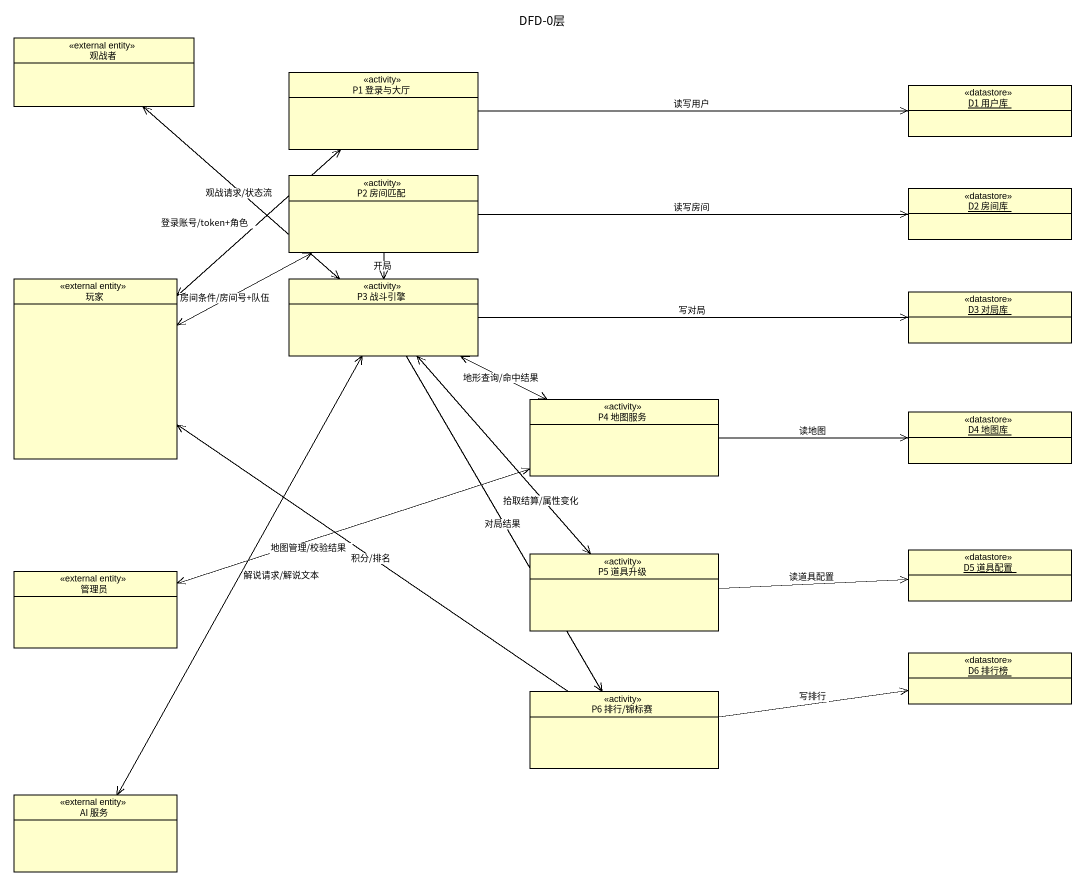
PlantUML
@startuml
title DFD-0层
hide circle
hide empty members
class 观战者 <<external entity>>
class "P1 登录与大厅" as P1_登录与大厅 <<activity>>
object "D1 用户库" as D1_用户库 <<datastore>>
class "P2 房间匹配" as P2_房间匹配 <<activity>>
object "D2 房间库" as D2_房间库 <<datastore>>
class 玩家 <<external entity>>
class "P3 战斗引擎" as P3_战斗引擎 <<activity>>
object "D3 对局库" as D3_对局库 <<datastore>>
class "P4 地图服务" as P4_地图服务 <<activity>>
object "D4 地图库" as D4_地图库 <<datastore>>
class 管理员 <<external entity>>
class "P5 道具升级" as P5_道具升级 <<activity>>
object "D5 道具配置" as D5_道具配置 <<datastore>>
object "D6 排行榜" as D6_排行榜 <<datastore>>
class "P6 排行/锦标赛" as P6_排行_锦标赛 <<activity>>
class "AI 服务" as AI_服务 <<external entity>>
观战者 <--> P3_战斗引擎 : 观战请求/状态流
P1_登录与大厅 -right-> D1_用户库 : 读写用户
P2_房间匹配 -right-> D2_房间库 : 读写房间
P2_房间匹配 --> P3_战斗引擎 : 开局
玩家 <-up-> P1_登录与大厅 : 登录账号/token+角色
玩家 <-right-> P2_房间匹配 : 房间条件/房间号+队伍
P3_战斗引擎 -right-> D3_对局库 : 写对局
P3_战斗引擎 <-right-> P4_地图服务 : 地形查询/命中结果
P3_战斗引擎 <--> P5_道具升级 : 拾取结算/属性变化
P3_战斗引擎 --> P6_排行_锦标赛 : 对局结果
P3_战斗引擎 <--> AI_服务 : 解说请求/解说文本
P4_地图服务 -right-> D4_地图库 : 读地图
管理员 <-right-> P4_地图服务 : 地图管理/校验结果
P5_道具升级 -right-> D5_道具配置 : 读道具配置
P6_排行_锦标赛 -up-> 玩家 : 积分/排名
P6_排行_锦标赛 -right-> D6_排行榜 : 写排行
@enduml
